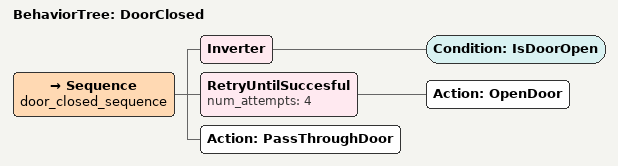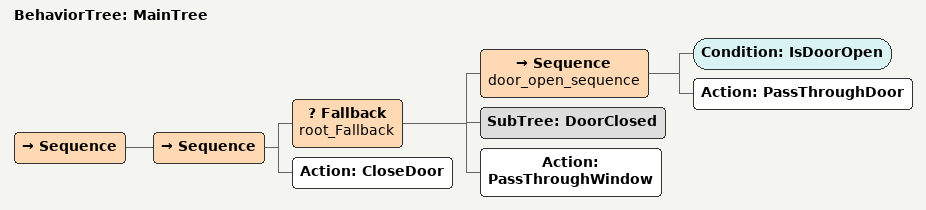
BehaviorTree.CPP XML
<?xml version="1.0"?>
<root main_tree_to_execute="MainTree">
    <BehaviorTree ID="DoorClosed">
        <Sequence name="door_closed_sequence">
            <Inverter>
                <Condition ID="IsDoorOpen"/>
            </Inverter>
            <RetryUntilSuccesful num_attempts="4">
                <Action ID="OpenDoor"/>
            </RetryUntilSuccesful>
            <Action ID="PassThroughDoor"/>
        </Sequence>
    </BehaviorTree>
    <BehaviorTree ID="MainTree">
        <Sequence>
            <Sequence>
                <Fallback name="root_Fallback">
                    <Sequence name="door_open_sequence">
                        <Condition ID="IsDoorOpen"/>
                        <Action ID="PassThroughDoor"/>
                    </Sequence>
                    <SubTree ID="DoorClosed"/>
                    <Action ID="PassThroughWindow"/>
                </Fallback>
                <Action ID="CloseDoor"/>
            </Sequence>
        </Sequence>
    </BehaviorTree>
</root>
